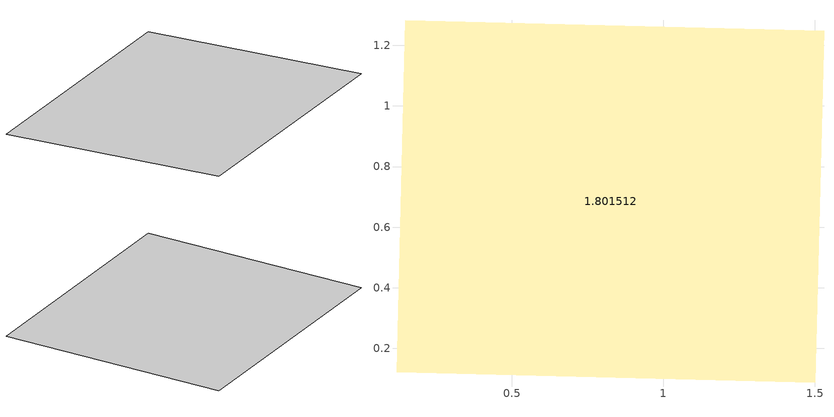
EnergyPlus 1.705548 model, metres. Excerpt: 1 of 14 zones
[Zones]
1.801512
 ceiling inside (1.366612): 1.5,0.09,1.65 1.53,1.25,1.62 0.15,1.28,1.62 0.12,0.12,1.65
[ElectricLoadCenter:Generators]
1.766115: Generator 1=1.63468; Generator 1 Rated Electric Power Output {W}=1.544129; Generator 1 Availability Schedule=1.148355; Generator 1 Rated Thermal to Electrical Power Ratio=1.155198; Generator 2=1.863611; Generator 2 Rated Electric Power Output {W}=1.548237; Generator 2 Availability Schedule=1.001693; Generator 2 Rated Thermal to Electrical Power Ratio=1.435699; Generator 3=1.188062; Generator 3 Rated Electric Power Output {W}=1.017976; Generator 3 Availability Schedule=1.424203; Generator 3 Rated Thermal to Electrical Power Ratio=1.360491; Generator 4=1.774222; Generator 4 Rated Electric Power Output {W}=1.095541; Generator 4 Availability Schedule=1.519571; Generator 4 Rated Thermal to Electrical Power Ratio=1.027693; Generator 5=1.100191; Generator 5 Rated Electric Power Output {W}=1.988119; Generator 5 Availability Schedule=1.809793; Generator 5 Rated Thermal to Electrical Power Ratio=1.440658; Generator 6=1.447903; Generator 6 Rated Electric Power Output {W}=1.488991; Generator 6 Availability Schedule=1.031237; Generator 6 Rated Thermal to Electrical Power Ratio=1.041647; Generator 7=1.536479; Generator 7 Rated Electric Power Output {W}=1.896401; Generator 7 Availability Schedule=1.049914; Generator 7 Rated Thermal to Electrical Power Ratio=1.950397; Generator 8=1.853381; Generator 8 Rated Electric Power Output {W}=1.837757; Generator 8 Availability Schedule=1.123245; Generator 8 Rated Thermal to Electrical Power Ratio=1.975707; Generator 9=1.229051; Generator 9 Rated Electric Power Output {W}=1.410064; Generator 9 Availability Schedule=1.025648; Generator 9 Rated Thermal to Electrical Power Ratio=1.598025; Generator 10=1.811007; Generator 10 Rated Electric Power Output {W}=1.54062; Generator 10 Availability Schedule=1.075815; Generator 10 Rated Thermal to Electrical Power Ratio=1.559525; Generator 11=1.278011; Generator 11 Rated Electric Power Output {W}=1.633182; Generator 11 Availability Schedule=1.620088; Generator 11 Rated Thermal to Electrical Power Ratio=1.148323; Generator 12=1.784259; Generator 12 Rated Electric Power Output {W}=1.409506; Generator 12 Availability Schedule=1.992226; Generator 12 Rated Thermal to Electrical Power Ratio=1.866076; Generator 13=1.315998; Generator 13 Rated Electric Power Output {W}=1.587613; Generator 13 Availability Schedule=1.775473; Generator 13 Rated Thermal to Electrical Power Ratio=1.751139; Generator 14=1.393903; Generator 14 Rated Electric Power Output {W}=1.296933; Generator 14 Availability Schedule=1.416493; Generator 14 Rated Thermal to Electrical Power Ratio=1.958632; Generator 15=1.067262; Generator 15 Rated Electric Power Output {W}=1.244738; Generator 15 Availability Schedule=1.897968; Generator 15 Rated Thermal to Electrical Power Ratio=1.227037; Generator 16=1.061058; Generator 16 Rated Electric Power Output {W}=1.883603; Generator 16 Availability Schedule=1.470571; Generator 16 Rated Thermal to Electrical Power Ratio=1.979136; Generator 17=1.58253; Generator 17 Rated Electric Power Output {W}=1.639235; Generator 17 Availability Schedule=1.01636; Generator 17 Rated Thermal to Electrical Power Ratio=1.091222; Generator 18=1.43542; Generator 18 Rated Electric Power Output {W}=1.532407; Generator 18 Availability Schedule=1.792347; Generator 18 Rated Thermal to Electrical Power Ratio=1.834244; Generator 19=1.680903; Generator 19 Rated Electric Power Output {W}=1.846121; Generator 19 Availability Schedule=1.3509; Generator 19 Rated Thermal to Electrical Power Ratio=1.346999; Generator 20=1.514893; Generator 20 Rated Electric Power Output {W}=1.365088; Generator 20 Availability Schedule=1.805655; Generator 20 Rated Thermal to Electrical Power Ratio=1.885261; Generator 21=1.380026; Generator 21 Rated Electric Power Output {W}=1.852344; Generator 21 Availability Schedule=1.198565; Generator 21 Rated Thermal to Electrical Power Ratio=1.330006; Generator 22=1.612867; Generator 22 Rated Electric Power Output {W}=1.967806; Generator 22 Availability Schedule=1.103583; Generator 22 Rated Thermal to Electrical Power Ratio=1.298239; Generator 23=1.345802; Generator 23 Rated Electric Power Output {W}=1.604139; Generator 23 Availability Schedule=1.290958; Generator 23 Rated Thermal to Electrical Power Ratio=1.134491; Generator 24=1.579418; Generator 24 Rated Electric Power Output {W}=1.381856; Generator 24 Availability Schedule=1.9763; Generator 24 Rated Thermal to Electrical Power Ratio=1.960487; Generator 25=1.642874; Generator 25 Rated Electric Power Output {W}=1.761425; Generator 25 Availability Schedule=1.031134; Generator 25 Rated Thermal to Electrical Power Ratio=1.402855; Generator 26=1.932651; Generator 26 Rated Electric Power Output {W}=1.285807; Generator 26 Availability Schedule=1.364668; Generator 26 Rated Thermal to Electrical Power Ratio=1.119721; Generator 27=1.317147; Generator 27 Rated Electric Power Output {W}=1.940484; Generator 27 Availability Schedule=1.265566; Generator 27 Rated Thermal to Electrical Power Ratio=1.50974; Generator 28=1.806454; Generator 28 Rated Electric Power Output {W}=1.525276; Generator 28 Availability Schedule=1.770895; Generator 28 Rated Thermal to Electrical Power Ratio=1.152141; Generator 29=1.591592; Generator 29 Rated Electric Power Output {W}=1.47616; Generator 29 Availability Schedule=1.497527; Generator 29 Rated Thermal to Electrical Power Ratio=1.42189; Generator 30=1.870909; Generator 30 Rated Electric Power Output {W}=1.396628; Generator 30 Availability Schedule=1.907449; Generator 30 Rated Thermal to Electrical Power Ratio=1.115646
[ElectricLoadCenter:Inverter:Simple]
1.706572: Availability Schedule=1.974748; Zone=1.984856; Radiative Fraction=1.698124; Inverter Efficiency=1.765044
[ElectricLoadCenter:Inverter:FunctionOfPower]
1.631608: Availability Schedule=1.76745; Zone=1.340818; Radiative Fraction=1.115527; Efficiency Function of Power Curve=1.994465; Rated Maximum Continuous Input Power {W}=1.685959; Minimum Efficiency=1.814052; Maximum Efficiency=1.259547; Minimum Power Output {W}=1.121242; Maximum Power Output {W}=1.879115; Ancillary Power Consumed In Standby {W}=1.764126
[ElectricLoadCenter:Inverter:LookUpTable]
1.070701: Availability Schedule=1.95365; Zone=1.834283; Radiative Fraction=1.791444; Rated Maximum Continuous Output Power {W}=1.560279; Night Tare Loss Power {W}=1.020315; Nominal Voltage Input {V}=1.278087; Efficiency at 10% Power and Nominal Voltage=1.778636; Efficiency at 20% Power and Nominal Voltage=1.892895; Efficiency at 30% Power and Nominal Voltage=1.389901; Efficiency at 50% Power and Nominal Voltage=1.317033; Efficiency at 75% Power and Nominal Voltage=1.468681; Efficiency at 100% Power and Nominal Voltage=1.652103
[ElectricLoadCenter:Storage:Simple]
1.874237: Availability Schedule=1.828136; Zone=1.293039; Radiative Fraction for Zone Heat Gains=1.356034; Nominal Energetic Efficiency for Charging=1.481441; Nominal Discharging Energetic Efficiency=1.099542; Maximum Storage Capacity {J}=1.449767; Maximum Power for Discharging {W}=1.223008; Maximum Power for Charging {W}=1.119044; Initial State of Charge {J}=1.721157
[ElectricLoadCenter:Storage:Battery]
1.231651: Availability Schedule=1.187169; Zone=1.547117; Radiative Fraction=1.725268; Number of Battery Modules in Parallel=1.604329; Number of Battery Modules in Series=1.164105; Maximum Module Capacity {Ah}=1.581395; Initial Fractional State of Charge=1.97717; Fraction of Available Charge Capacity=1.034415; Change Rate from Bound Charge to Available Charge {1/hr}=1.566476; Fully Charged Module Open Circuit Voltage {V}=1.546402; Fully Discharged Module Open Circuit Voltage {V}=1.815791; Voltage Change Curve Name for Charging=1.567623; Voltage Change Curve Name for Discharging=1.069635; Module Internal Electrical Resistance {ohms}=1.978576; Maximum Module Discharging Current {A}=1.944318; Module Cut-off Voltage {V}=1.156895; Module Charge Rate Limit=1.627256; Battery Life Calculation=1.579394; Number of Cycle Bins=1.570819; Battery Life Curve=1.240526
[ElectricLoadCenter:Transformer]
1.736959: Availability Schedule=1.418497; Transformer Usage=1.798872; Zone=1.570285; Radiative Fraction=1.955935; Rated Capacity {VA}=1.386816; Phase=1.268185; Conductor Material=1.289544; Full Load Temperature Rise {C}=1.666567; Fraction of Eddy Current Losses=1.899693; Performance Input Method=1.045225; Rated No Load Loss {W}=1.2614; Rated Load Loss {W}=1.092063; Nameplate Efficiency=1.850014; Per Unit Load for Nameplate Efficiency=1.763844; Reference Temperature for Nameplate Efficiency {C}=1.646804; Per Unit Load for Maximum Efficiency=1.562072; Consider Transformer Loss for Utility Cost=1.811324; Meter 1=1.015898; Meter 2=1.732682; Meter 3=1.028316; Meter 4=1.490962; Meter 5=1.991879; Meter 6=1.010061; Meter 7=1.830211; Meter 8=1.433176; Meter 9=1.371535; Meter 10=1.502196
[ElectricLoadCenter:Distribution]
1.710495: Generator List=1.972257; Generator Operation Scheme Type=1.464498; Generator Demand Limit Scheme Purchased Electric Demand Limit {W}=1.342693; Generator Track Schedule Name Scheme Schedule=1.080849; Generator Track Meter Scheme Meter=1.435658; Electrical Buss Type=1.600906; Inverter=1.603635; Electrical Storage Object=1.537525; Transformer Object=1.597122; Storage Operation Scheme=1.772032; Storage Control Track Meter=1.373705; Storage Converter Object=1.626973; Maximum Storage State of Charge Fraction=1.379805; Minimum Storage State of Charge Fraction=1.520905; Design Storage Control Charge Power {W}=1.086315; Storage Charge Power Fraction Schedule=1.861459; Design Storage Control Discharge Power {W}=1.809404; Storage Discharge Power Fraction Schedule=1.082938; Storage Control Utility Demand Target {W}=1.097726; Storage Control Utility Demand Target Fraction Schedule=1.984696
[ElectricLoadCenter:Storage:Converter]
1.217279: Availability Schedule=1.776551; Power Conversion Efficiency Method=1.515177; Simple Fixed Efficiency=1.48747; Design Maximum Continuous Input Power {W}=1.693577; Efficiency Function of Power Curve=1.643798; Ancillary Power Consumed In Standby {W}=1.275009; Zone=1.373258; Radiative Fraction=1.790363
[WaterUse:Equipment]
1.340989: Peak Flow Rate {m3/s}=1.17386; Flow Rate Fraction Schedule=1.474738; Target Temperature Schedule=1.279319; Hot Water Supply Temperature Schedule=1.931433; Cold Water Supply Temperature Schedule=1.215021; Zone=1.331969; Sensible Fraction Schedule=1.015489; Latent Fraction Schedule=1.049339
[WaterUse:Connections]
1.132056: Supply Water Storage Tank=1.858502; Reclamation Water Storage Tank=1.635474; Hot Water Supply Temperature Schedule=1.96563; Cold Water Supply Temperature Schedule=1.929445; Drain Water Heat Exchanger Type=1.362646; Drain Water Heat Exchanger Destination=1.526606; Drain Water Heat Exchanger U-Factor Times Area {W/K}=1.331539; Water Use Equipment 1=1.963799; Water Use Equipment 2=1.113345; Water Use Equipment 3=1.963229; Water Use Equipment 4=1.205508; Water Use Equipment 5=1.040377; Water Use Equipment 6=1.038151; Water Use Equipment 7=1.975188; Water Use Equipment 8=1.0605; Water Use Equipment 9=1.052796; Water Use Equipment 10=1.518716
[WaterUse:Storage]
1.230026: Water Quality Subcategory=1.456388; Maximum Capacity {m3}=1.633929; Initial Volume {m3}=1.71892; Design In Flow Rate {m3/s}=1.048603; Design Out Flow Rate {m3/s}=1.993089; Overflow Destination=1.296533; Type of Supply Controlled by Float Valve=1.162994; Float Valve On Capacity {m3}=1.670727; Float Valve Off Capacity {m3}=1.51368; Backup Mains Capacity {m3}=1.823871; Other Tank=1.563646; Water Thermal Mode=1.770775; Water Temperature Schedule=1.557529; Ambient Temperature Indicator=1.910341; Ambient Temperature Schedule=1.900183; Zone=1.22332; Tank Surface Area {m2}=1.063418; Tank U Value {W/m2-K}=1.052097; Tank Outside Surface Material=1.746643
[WaterUse:Well]
1.118756: Storage Tank=1.322668; Pump Depth {m}=1.687678; Pump Rated Flow Rate {m3/s}=1.849912; Pump Rated Head {Pa}=1.02892; Pump Rated Power Consumption {W}=1.182264; Pump Efficiency=1.588627; Well Recovery Rate {m3/s}=1.957854; Nominal Well Storage Volume {m3}=1.522722; Water Table Depth Mode=1.497979; Water Table Depth {m}=1.500125; Water Table Depth Schedule=1.897434
[WaterUse:RainCollector]
1.931764: Storage Tank=1.837501; Loss Factor Mode=1.031606; Collection Loss Factor=1.902844; Collection Loss Factor Schedule=1.365972; Maximum Collection Rate {m3/s}=1.433558; Collection Surface 1=1.797389; Collection Surface 2=1.193628; Collection Surface 3=1.979216; Collection Surface 4=1.387041; Collection Surface 5=1.807302; Collection Surface 6=1.802806; Collection Surface 7=1.484934; Collection Surface 8=1.12013; Collection Surface 9=1.107304; Collection Surface 10=1.654999
[FaultModel:TemperatureSensorOffset:OutdoorAir]
1.921763: Availability Schedule=1.079419; Severity Schedule=1.670111; Controller Object=1.669158; Temperature Sensor Offset {deltaC}=1.689041
[FaultModel:HumiditySensorOffset:OutdoorAir]
1.535824: Availability Schedule=1.463675; Severity Schedule=1.713019; Controller Object=1.202551; Humidity Sensor Offset {kgWater/kgDryAir}=1.930535
[FaultModel:EnthalpySensorOffset:OutdoorAir]
1.161319: Availability Schedule=1.912264; Severity Schedule=1.267033; Controller Object=1.009723; Enthalpy Sensor Offset {J/kg}=1.339952
[FaultModel:PressureSensorOffset:OutdoorAir]
1.315269: Availability Schedule=1.678809; Severity Schedule=1.157219; Controller Object=1.063138; Pressure Sensor Offset {Pa}=1.179585
[FaultModel:TemperatureSensorOffset:ReturnAir]
1.671738: Availability Schedule=1.358303; Severity Schedule=1.747032; Controller Object=1.305783; Temperature Sensor Offset {deltaC}=1.612663
[FaultModel:EnthalpySensorOffset:ReturnAir]
1.764471: Availability Schedule=1.2792; Severity Schedule=1.262051; Controller Object=1.564736; Enthalpy Sensor Offset {J/kg}=1.462635
[FaultModel:TemperatureSensorOffset:ChillerSupplyWater]
1.209061: Availability Schedule=1.336908; Severity Schedule=1.789488; Chiller Object=1.546777; Reference Sensor Offset {deltaC}=1.72635
[FaultModel:TemperatureSensorOffset:CoilSupplyAir]
1.663399: Availability Schedule=1.612444; Severity Schedule=1.922231; Coil Object=1.634772; Water Coil Controller=1.684898; Reference Sensor Offset {deltaC}=1.995153
[FaultModel:TemperatureSensorOffset:CondenserSupplyWater]
1.369991: Availability Schedule=1.266168; Severity Schedule=1.703065; Cooling Tower Object=1.705855; Reference Sensor Offset {deltaC}=1.37503
[FaultModel:ThermostatOffset]
1.277113: Thermostat=1.279543; Availability Schedule=1.833716; Severity Schedule=1.42431; Reference Thermostat Offset {deltaC}=1.080688
[FaultModel:HumidistatOffset]
1.26457: Humidistat=1.941377; Humidistat Offset Type=1.163093; Availability Schedule=1.929036; Severity Schedule=1.775435; Reference Humidistat Offset {percent}=1.491059; Related Thermostat Offset Fault=1.517222
[FaultModel:Fouling:AirFilter]
1.10713: Fan=1.17252; Availability Schedule=1.72992; Pressure Fraction Schedule=1.947795; Fan Curve=1.061442
[FaultModel:Fouling:Boiler]
1.106181: Availability Schedule=1.752421; Severity Schedule=1.659832; Boiler Object=1.296256; Fouling Factor=1.884591
[FaultModel:Fouling:EvaporativeCooler]
1.406145: Availability Schedule=1.419303; Severity Schedule=1.333868; Evaporative Cooler Object=1.631861; Fouling Factor=1.286342
[FaultModel:Fouling:Chiller]
1.350183: Availability Schedule=1.014314; Severity Schedule=1.642464; Chiller Object=1.219528; Fouling Factor=1.620388
[FaultModel:Fouling:CoolingTower]
1.431909: Availability Schedule=1.392548; Severity Schedule=1.012523; Cooling Tower Object=1.760756; Reference UA Reduction Factor=1.993165
[FaultModel:Fouling:Coil]
1.699198: Coil=1.308819; Availability Schedule=1.484291; Severity Schedule=1.382375; Fouling Input Method=1.102125; UAFouled {W/K}=1.638369; Water Side Fouling Factor {m2-K/W}=1.130651; Air Side Fouling Factor {m2-K/W}=1.788266; Outside Coil Surface Area {m2}=1.099538; Inside to Outside Coil Surface Area Ratio=1.250867
[HybridModel:Zone]
1.36118: Zone=1.298034; Calculate Zone Internal Thermal Mass=1.153669; Calculate Zone Air Infiltration Rate=1.775668; Zone Measured Air Temperature Schedule=1.780461; Begin Month=1.841216; Begin Day of Month=1.371048; End Month=1.83276; End Day of Month=1.731499
[ComponentCost:Adjustments]
Miscellaneous Cost per Conditioned Area {$/m2}=1.626595; Design and Engineering Fees=1.992631; Contractor Fee=1.222343; Contingency=1.237249; Permits, Bonding and Insurance=1.017909; Commissioning Fee=1.387294; Regional Adjustment Factor=1.582546
[ComponentCost:Reference]
Reference Building Line Item Costs {$}=1.774072; Reference Building Miscellaneous Cost per Conditioned Area {$/m2}=1.805147; Reference Building Design and Engineering Fees=1.082466; Reference Building Contractor Fee=1.576374; Reference Building Contingency=1.80455; Reference Building Permits, Bonding and Insurance=1.927822; Reference Building Commissioning Fee=1.322107; Reference Building Regional Adjustment Factor=1.284455
[ComponentCost:LineItem]
1.649303: Type=1.736582; Line Item Type=1.116774; Item=1.48761; Object End-Use Key=1.528361; Cost per Each {$}=1.883831; Cost per Area {$/m2}=1.571754; Cost per Unit of Output Capacity {$/kW}=1.682484; Cost per Unit of Output Capacity per COP {$/kW}=1.514296; Cost per Volume {$/m3}=1.464358; Cost per Volume Rate {$/(m3/s)}=1.465184; Cost per Energy per Temperature Difference {$/(W/K)}=1.347165; Quantity=1.735341
[UtilityCost:Tariff]
1.405957: Output Meter=1.076178; Conversion Factor Choice=1.456811; Energy Conversion Factor=1.828522; Demand Conversion Factor=1.110057; Time of Use Period Schedule=1.26295; Season Schedule=1.249277; Month Schedule=1.642776; Demand Window Length=1.342343; Monthly Charge or Variable=1.790944; Minimum Monthly Charge or Variable=1.240736; Real Time Pricing Charge Schedule=1.19208; Customer Baseline Load Schedule=1.373386; Group=1.910952; Buy Or Sell=1.491308
[UtilityCost:Qualify]
Utility Cost Qualify=1.858576; Tariff=1.36926; Variable=1.187244; Qualify Type=1.120684; Threshold Value or Variable=1.845693; Season=1.032177; Threshold Test=1.575692; Number of Months=1.073748
[UtilityCost:Charge:Simple]
Utility Cost Charge Simple=1.881276; Tariff=1.491102; Source Variable=1.751894; Season=1.136206; Category Variable=1.170708; Cost per Unit Value or Variable=1.442387
[UtilityCost:Charge:Block]
Utility Cost Charge Block=1.6893; Tariff=1.20021; Source Variable=1.600036; Season=1.540389; Category Variable=1.487335; Remaining Into Variable=1.779979; Block Size Multiplier Value or Variable=1.189097; Block Size 1 Value or Variable=1.038098; Block 1 Cost per Unit Value or Variable=1.449529; Block Size 2 Value or Variable=1.777431; Block 2 Cost per Unit Value or Variable=1.794641; Block Size 3 Value or Variable=1.677764; Block 3 Cost per Unit Value or Variable=1.411635; Block Size 4 Value or Variable=1.497802; Block 4 Cost per Unit Value or Variable=1.063458; Block Size 5 Value or Variable=1.831518; Block 5 Cost per Unit Value or Variable=1.319759; Block Size 6 Value or Variable=1.915276; Block 6 Cost per Unit Value or Variable=1.635502; Block Size 7 Value or Variable=1.891998; Block 7 Cost per Unit Value or Variable=1.058484; Block Size 8 Value or Variable=1.188603; Block 8 Cost per Unit Value or Variable=1.597015; Block Size 9 Value or Variable=1.912977; Block 9 Cost per Unit Value or Variable=1.528994; Block Size 10 Value or Variable=1.426732; Block 10 Cost per Unit Value or Variable=1.183654; Block Size 11 Value or Variable=1.499985; Block 11 Cost per Unit Value or Variable=1.977199; Block Size 12 Value or Variable=1.70443; Block 12 Cost per Unit Value or Variable=1.733614; Block Size 13 Value or Variable=1.950934; Block 13 Cost per Unit Value or Variable=1.571862; Block Size 14 Value or Variable=1.327912; Block 14 Cost per Unit Value or Variable=1.890756; Block Size 15 Value or Variable=1.646744; Block 15 Cost per Unit Value or Variable=1.232722
[UtilityCost:Ratchet]
1.350461: Tariff=1.057728; Baseline Source Variable=1.69197; Adjustment Source Variable=1.708618; Season From=1.338056; Season To=1.099094; Multiplier Value or Variable=1.805421; Offset Value or Variable=1.905617
[UtilityCost:Variable]
1.384996: Tariff=1.294456; Variable Type=1.460792; January Value=1.465139; February Value=1.379526; March Value=1.541579; April Value=1.277284; May Value=1.592078; June Value=1.519461; July Value=1.809518; August Value=1.660232; September Value=1.132931; October Value=1.077811; November Value=1.841744; December Value=1.691729
[UtilityCost:Computation]
1.903921: Tariff=1.418406; Compute Step 1=1.109264; Compute Step 2=1.271248; Compute Step 3=1.269122; Compute Step 4=1.261523; Compute Step 5=1.013751; Compute Step 6=1.506274; Compute Step 7=1.968586; Compute Step 8=1.199508; Compute Step 9=1.340666; Compute Step 10=1.352921; Compute Step 11=1.196466; Compute Step 12=1.462402; Compute Step 13=1.962385; Compute Step 14=1.506564; Compute Step 15=1.929141; Compute Step 16=1.933567; Compute Step 17=1.791322; Compute Step 18=1.542459; Compute Step 19=1.503342; Compute Step 20=1.41531; Compute Step 21=1.983055; Compute Step 22=1.306369; Compute Step 23=1.444276; Compute Step 24=1.144509; Compute Step 25=1.389453; Compute Step 26=1.555193; Compute Step 27=1.543753; Compute Step 28=1.558236; Compute Step 29=1.261798; Compute Step 30=1.847584
[AirflowNetwork:SimulationControl]
1.04349: AirflowNetwork Control=1.269719; Wind Pressure Coefficient Type=1.245266; Height Selection for Local Wind Pressure Calculation=1.293418; Building Type=1.412086; Maximum Number of Iterations=1.704214; Initialization Type=1.570934; Relative Airflow Convergence Tolerance=1.678964; Absolute Airflow Convergence Tolerance {kg/s}=1.417802; Convergence Acceleration Limit=1.450006; Azimuth Angle of Long Axis of Building {deg}=1.294738; Ratio of Building Width Along Short Axis to Width Along Long Axis=1.874008; Height Dependence of External Node Temperature=1.983305; Solver=1.551592
[AirflowNetwork:MultiZone:Zone]
1.845694: Ventilation Control Mode=1.904001; Ventilation Control Zone Temperature Setpoint Schedule=1.094741; Minimum Venting Open Factor=1.863035; Indoor and Outdoor Temperature Difference Lower Limit For Maximum Venting Open Factor {deltaC}=1.224107; Indoor and Outdoor Temperature Difference Upper Limit for Minimum Venting Open Factor {deltaC}=1.080528; Indoor and Outdoor Enthalpy Difference Lower Limit For Maximum Venting Open Factor {deltaJ/kg}=1.879857; Indoor and Outdoor Enthalpy Difference Upper Limit for Minimum Venting Open Factor {deltaJ/kg}=1.813597; Venting Availability Schedule=1.704697; Single Sided Wind Pressure Coefficient Algorithm=1.891932; Facade Width {m}=1.936125; Occupant Ventilation Control=1.423358
[AirflowNetwork:MultiZone:Surface]
1.789722: Leakage Component=1.143937; Window/Door Opening Factor, or Crack Factor=1.568843; Ventilation Control Mode=1.412105; Ventilation Control Zone Temperature Setpoint Schedule=1.350276; Minimum Venting Open Factor=1.319393; Indoor and Outdoor Temperature Difference Lower Limit For Maximum Venting Open Factor {deltaC}=1.498649; Indoor and Outdoor Temperature Difference Upper Limit for Minimum Venting Open Factor {deltaC}=1.388556; Indoor and Outdoor Enthalpy Difference Lower Limit For Maximum Venting Open Factor {deltaJ/kg}=1.373315; Indoor and Outdoor Enthalpy Difference Upper Limit for Minimum Venting Open Factor {deltaJ/kg}=1.643098; Venting Availability Schedule=1.599067; Occupant Ventilation Control=1.122701; Equivalent Rectangle Method=1.314677; Equivalent Rectangle Aspect Ratio=1.637614
[AirflowNetwork:MultiZone:ReferenceCrackConditions]
1.40971: Reference Temperature {C}=1.558206; Reference Barometric Pressure {Pa}=1.65587; Reference Humidity Ratio {kgWater/kgDryAir}=1.920921
[AirflowNetwork:MultiZone:Surface:Crack]
1.889133: Air Mass Flow Coefficient at Reference Conditions {kg/s}=1.381897; Air Mass Flow Exponent=1.648906; Reference Crack Conditions=1.799478
[AirflowNetwork:MultiZone:Surface:EffectiveLeakageArea]
1.930466: Effective Leakage Area {m2}=1.476894; Discharge Coefficient=1.956934; Reference Pressure Difference {Pa}=1.346343; Air Mass Flow Exponent=1.12703
[AirflowNetwork:MultiZone:Component:DetailedOpening]
1.625727: Air Mass Flow Coefficient When Opening is Closed {kg/s-m}=1.544857; Air Mass Flow Exponent When Opening is Closed=1.729301; Type of Rectangular Large Vertical Opening (LVO)=1.787968; Extra Crack Length or Height of Pivoting Axis {m}=1.463469; Number of Sets of Opening Factor Data=1.819964; Opening Factor 1=1.788991; Discharge Coefficient for Opening Factor 1=1.20387; Width Factor for Opening Factor 1=1.680852; Height Factor for Opening Factor 1=1.022549; Start Height Factor for Opening Factor 1=1.867026; Opening Factor 2=1.162393; Discharge Coefficient for Opening Factor 2=1.477402; Width Factor for Opening Factor 2=1.866542; Height Factor for Opening Factor 2=1.88412; Start Height Factor for Opening Factor 2=1.713892; Opening Factor 3=1.264557; Discharge Coefficient for Opening Factor 3=1.430127; Width Factor for Opening Factor 3=1.668217; Height Factor for Opening Factor 3=1.18704; Start Height Factor for Opening Factor 3=1.618793; Opening Factor 4=1.296375; Discharge Coefficient for Opening Factor 4=1.53261; Width Factor for Opening Factor 4=1.454458; Height Factor for Opening Factor 4=1.484751; Start Height Factor for Opening Factor 4=1.943861
[AirflowNetwork:MultiZone:Component:SimpleOpening]
1.104068: Air Mass Flow Coefficient When Opening is Closed {kg/s-m}=1.448336; Air Mass Flow Exponent When Opening is Closed=1.628362; Minimum Density Difference for Two-Way Flow {kg/m3}=1.387295; Discharge Coefficient=1.400963
[AirflowNetwork:MultiZone:Component:HorizontalOpening]
1.926058: Air Mass Flow Coefficient When Opening is Closed {kg/s-m}=1.33997; Air Mass Flow Exponent When Opening is Closed=1.068144; Sloping Plane Angle {deg}=1.161394; Discharge Coefficient=1.485831
[AirflowNetwork:MultiZone:Component:ZoneExhaustFan]
1.387459: Air Mass Flow Coefficient When the Zone Exhaust Fan is Off at Reference Conditions {kg/s}=1.995259; Air Mass Flow Exponent When the Zone Exhaust Fan is Off=1.421309; Reference Crack Conditions=1.832305
[AirflowNetwork:MultiZone:ExternalNode]
1.219375: External Node Height {m}=1.135497; Wind Pressure Coefficient Curve=1.342636; Symmetric Wind Pressure Coefficient Curve=1.292201; Wind Angle Type=1.418055
[AirflowNetwork:MultiZone:WindPressureCoefficientArray]
1.054349: Wind Direction 1 {deg}=1.291402; Wind Direction 2 {deg}=1.579937; Wind Direction 3 {deg}=1.40275; Wind Direction 4 {deg}=1.806563; Wind Direction 5 {deg}=1.165862; Wind Direction 6 {deg}=1.813247; Wind Direction 7 {deg}=1.382749; Wind Direction 8 {deg}=1.076772; Wind Direction 9 {deg}=1.974621; Wind Direction 10 {deg}=1.778816; Wind Direction 11 {deg}=1.560505; Wind Direction 12 {deg}=1.570114; Wind Direction 13 {deg}=1.664762; Wind Direction 14 {deg}=1.447895; Wind Direction 15 {deg}=1.584762; Wind Direction 16 {deg}=1.652861; Wind Direction 17 {deg}=1.199969; Wind Direction 18 {deg}=1.741932; Wind Direction 19 {deg}=1.253676; Wind Direction 20 {deg}=1.243042; Wind Direction 21 {deg}=1.888653; Wind Direction 22 {deg}=1.548196; Wind Direction 23 {deg}=1.467943; Wind Direction 24 {deg}=1.951071; Wind Direction 25 {deg}=1.962075; Wind Direction 26 {deg}=1.985398; Wind Direction 27 {deg}=1.433923; Wind Direction 28 {deg}=1.470368; Wind Direction 29 {deg}=1.402476; Wind Direction 30 {deg}=1.919324; Wind Direction 31 {deg}=1.116765; Wind Direction 32 {deg}=1.217986; Wind Direction 33 {deg}=1.021194; Wind Direction 34 {deg}=1.728452; Wind Direction 35 {deg}=1.943531; Wind Direction 36 {deg}=1.225236
[AirflowNetwork:MultiZone:WindPressureCoefficientValues]
1.786797: AirflowNetwork:MultiZone:WindPressureCoefficientArray=1.319582; Wind Pressure Coefficient Value 1=1.756324; Wind Pressure Coefficient Value 2=1.278312; Wind Pressure Coefficient Value 3=1.403204; Wind Pressure Coefficient Value 4=1.393457; Wind Pressure Coefficient Value 5=1.01541; Wind Pressure Coefficient Value 6=1.308916; Wind Pressure Coefficient Value 7=1.137809; Wind Pressure Coefficient Value 8=1.960394; Wind Pressure Coefficient Value 9=1.252344; Wind Pressure Coefficient Value 10=1.034881; Wind Pressure Coefficient Value 11=1.899609; Wind Pressure Coefficient Value 12=1.105902; Wind Pressure Coefficient Value 13=1.773095; Wind Pressure Coefficient Value 14=1.850802; Wind Pressure Coefficient Value 15=1.567327; Wind Pressure Coefficient Value 16=1.006312; Wind Pressure Coefficient Value 17=1.611172; Wind Pressure Coefficient Value 18=1.968651; Wind Pressure Coefficient Value 19=1.567538; Wind Pressure Coefficient Value 20=1.1944; Wind Pressure Coefficient Value 21=1.730747; Wind Pressure Coefficient Value 22=1.808413; Wind Pressure Coefficient Value 23=1.702793; Wind Pressure Coefficient Value 24=1.075011; Wind Pressure Coefficient Value 25=1.479781; Wind Pressure Coefficient Value 26=1.638703; Wind Pressure Coefficient Value 27=1.229745; Wind Pressure Coefficient Value 28=1.690689; Wind Pressure Coefficient Value 29=1.29315; Wind Pressure Coefficient Value 30=1.467395; Wind Pressure Coefficient Value 31=1.187274; Wind Pressure Coefficient Value 32=1.737293; Wind Pressure Coefficient Value 33=1.645768; Wind Pressure Coefficient Value 34=1.182245; Wind Pressure Coefficient Value 35=1.974609; Wind Pressure Coefficient Value 36=1.829632
[AirflowNetwork:ZoneControl:PressureController]
1.255715: Control Zone=1.941517; Control Object=1.017082; Pressure Control Availability Schedule=1.537357; Pressure Setpoint Schedule=1.814608
[AirflowNetwork:Distribution:Node]
1.656134: Component Object Type or Node Type=1.304476; Node Height {m}=1.672672
[AirflowNetwork:Distribution:Component:Leak]
1.853668: Air Mass Flow Coefficient {kg/s}=1.891431; Air Mass Flow Exponent=1.723394
[AirflowNetwork:Distribution:Component:LeakageRatio]
1.329249: Effective Leakage Ratio=1.393949; Maximum Flow Rate {m3/s}=1.99056; Reference Pressure Difference {Pa}=1.516095; Air Mass Flow Exponent=1.930882
[AirflowNetwork:Distribution:Component:Duct]
1.89984: Duct Length {m}=1.790513; Hydraulic Diameter {m}=1.413353; Cross Section Area {m2}=1.597751; Surface Roughness {m}=1.073307; Coefficient for Local Dynamic Loss Due to Fitting=1.997896; Heat Transmittance Coefficient (U-Factor) for Duct Wall Construction {W/m2-K}=1.857857; Overall Moisture Transmittance Coefficient from Air to Air {kg/m2}=1.31429; Outside Convection Coefficient {W/m2-K}=1.023541; Inside Convection Coefficient {W/m2-K}=1.097631
[AirflowNetwork:Distribution:Component:Fan]
Fan=1.957332
[AirflowNetwork:Distribution:Component:Coil]
Coil=1.845087; Air Path Length {m}=1.68767; Air Path Hydraulic Diameter {m}=1.249166
[AirflowNetwork:Distribution:Component:HeatExchanger]
HeatExchanger=1.445964; Air Path Length {m}=1.346052; Air Path Hydraulic Diameter {m}=1.273289
[AirflowNetwork:Distribution:Component:TerminalUnit]
Terminal Unit=1.625794; Air Path Length {m}=1.254071; Air Path Hydraulic Diameter {m}=1.489905
[AirflowNetwork:Distribution:Component:ConstantPressureDrop]
1.403925: Pressure Difference Across the Component {Pa}=1.234801
[AirflowNetwork:Distribution:Component:OutdoorAirFlow]
1.710861: Air Mass Flow Coefficient When No Outdoor Air Flow at Reference Conditions {kg/s}=1.597556; Air Mass Flow Exponent When No Outdoor Air Flow=1.905128; Reference Crack Conditions=1.19622
[AirflowNetwork:Distribution:Component:ReliefAirFlow]
1.619025: Air Mass Flow Coefficient When No Outdoor Air Flow at Reference Conditions {kg/s}=1.09708; Air Mass Flow Exponent When No Outdoor Air Flow=1.823733; Reference Crack Conditions=1.376378
[AirflowNetwork:Distribution:Linkage]
1.708127: Node 1=1.181324; Node 2=1.043901; Component=1.547172; Thermal Zone=1.95185
[AirflowNetwork:Distribution:DuctViewFactors]
Linkage=1.431846; Duct Surface Exposure Fraction=1.597264; Duct Surface Emittance=1.222288; Surface 1=1.170887; Surface 1 View Factor=1.29158; Surface 2=1.717526; Surface 2 View Factor=1.013115; Surface 3=1.593572; Surface 3 View Factor=1.888027; Surface 4=1.584678; Surface 4 View Factor=1.692175; Surface 5=1.964839; Surface 5 View Factor=1.798886; Surface 6=1.028128; Surface 6 View Factor=1.083748; Surface 7=1.874347; Surface 7 View Factor=1.067673; Surface 8=1.479822; Surface 8 View Factor=1.204497; Surface 9=1.334611; Surface 9 View Factor=1.469354; Surface 10=1.177369; Surface 10 View Factor=1.654091; Surface 11=1.609118; Surface 11 View Factor=1.02596; Surface 12=1.617169; Surface 12 View Factor=1.255835; Surface 13=1.290458; Surface 13 View Factor=1.772222; Surface 14=1.257534; Surface 14 View Factor=1.94729; Surface 15=1.628449; Surface 15 View Factor=1.771188; Surface 16=1.471816; Surface 16 View Factor=1.920898; Surface 17=1.108259; Surface 17 View Factor=1.379854; Surface 18=1.751532; Surface 18 View Factor=1.014612; Surface 19=1.278533; Surface 19 View Factor=1.764784; Surface 20=1.159486; Surface 20 View Factor=1.352516
[AirflowNetwork:OccupantVentilationControl]
1.829518: Minimum Opening Time {minutes}=1.667738; Minimum Closing Time {minutes}=1.032899; Thermal Comfort Low Temperature Curve=1.235453; Thermal Comfort Temperature Boundary Point {C}=1.921186; Thermal Comfort High Temperature Curve=1.421298; Maximum Threshold for Persons Dissatisfied PPD {percent}=1.936527; Occupancy Check=1.281647; Opening Probability Schedule=1.761363; Closing Probability Schedule=1.214488
[AirflowNetwork:IntraZone:Node]
1.865794: RoomAir:Node:AirflowNetwork=1.817332; Zone=1.43385; Node Height {m}=1.608405
[AirflowNetwork:IntraZone:Linkage]
1.699912: Node 1=1.517373; Node 2=1.976549; Component=1.301841; AirflowNetwork:MultiZone:Surface=1.905004
